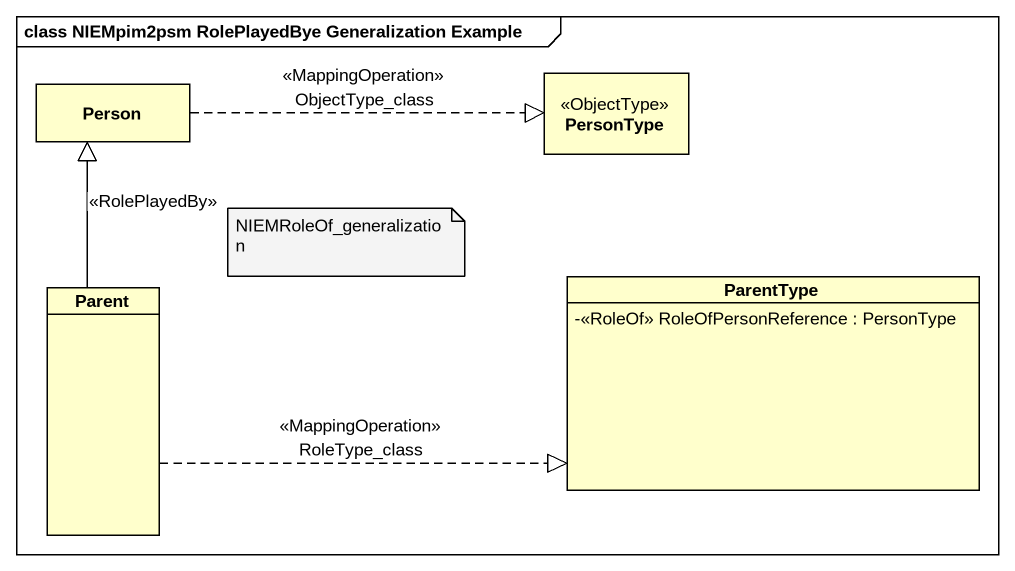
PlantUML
@startuml
mainframe class NIEMpim2psm RolePlayedBye Generalization Example
hide circle
hide empty members
skinparam classAttributeIconSize 0
class "Person" as Person_
class PersonType <<ObjectType>>
class Parent
class ParentType {
  -<<RoleOf>> RoleOfPersonReference : PersonType
}
Person_ .right.|> PersonType : <<MappingOperation>>\nObjectType_class
Parent -up-|> Person_ : <<RolePlayedBy>>
Parent .right.|> ParentType : <<MappingOperation>>\nRoleType_class
note as N1
  NIEMRoleOf_generalization
end note
@enduml
